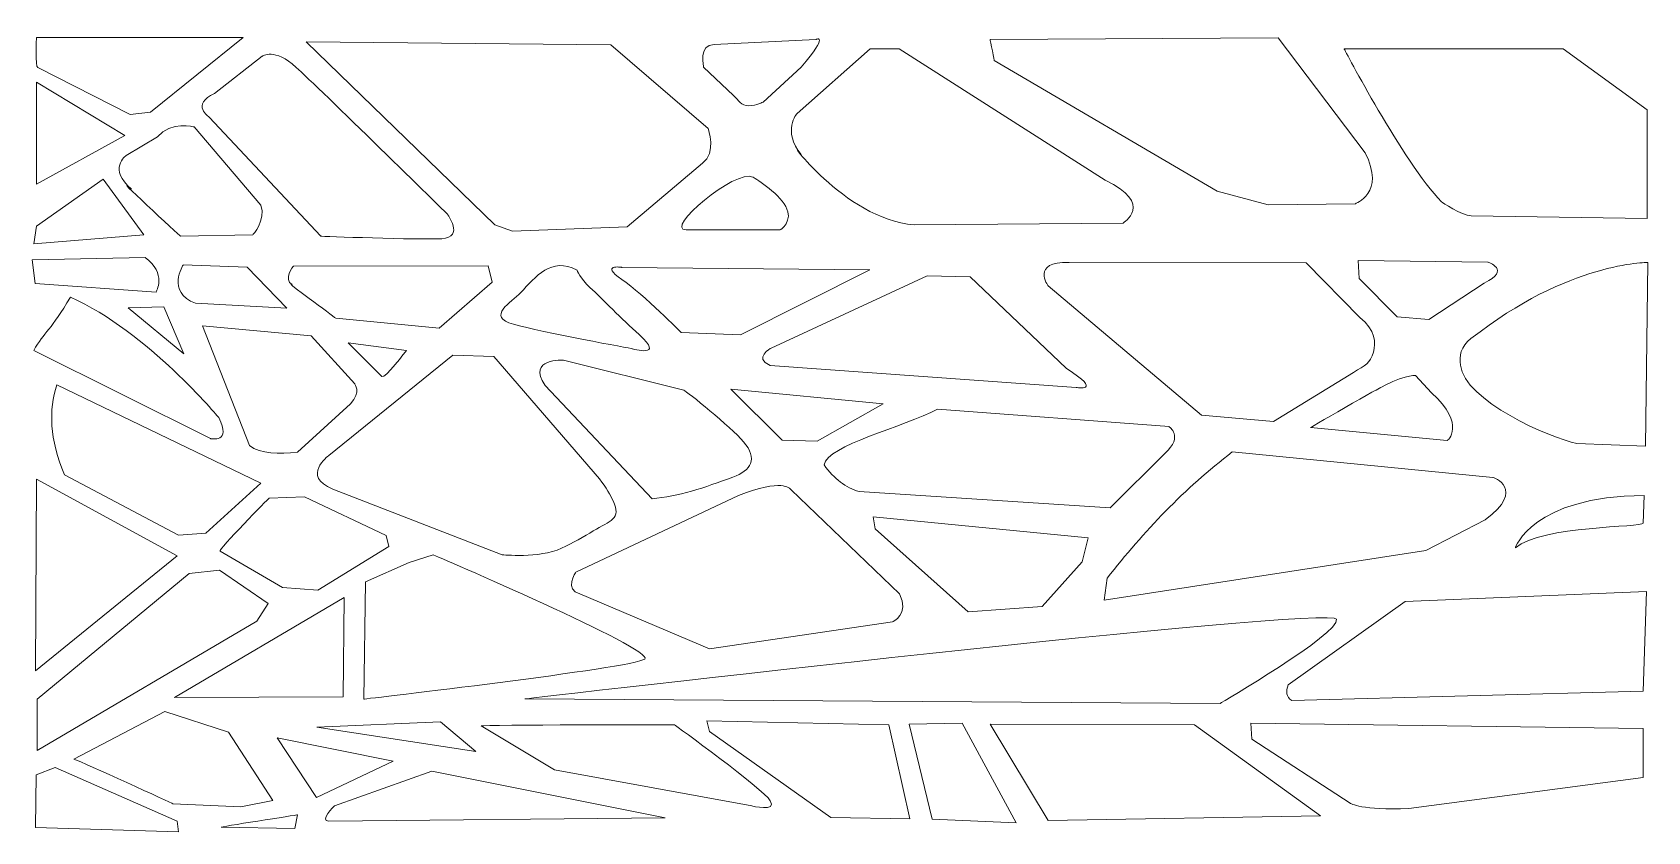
# Model space of a CAD drawing. Header units: millimetres. Extents: x -1200 to 1200, y -590 to 598.
import ezdxf

# ---------------------------------------------------------------- set-up
doc = ezdxf.new("R2010")
doc.units = ezdxf.units.MM
doc.header["$MEASUREMENT"] = 0
doc.layers.add('Layer 1', color=7, linetype='Continuous')

msp = doc.modelspace()

# ---------------------------------------------------------------- linework, layer by layer
at = {"layer": 'Layer 1', "color": 250, "lineweight": 20}
for points, knots in [([(-1191.9412, 545.7186), (-1191.9412, 545.7186), (-1054.503, 475.6096), (-1054.503, 475.6096), (-1054.503, 475.6096), (-1024.1857, 479.2995), (-1024.1857, 479.2995), (-1024.1857, 479.2995), (-886.7474, 589.9978), (-886.7474, 589.9978), (-886.7474, 589.9978), (-1193.9624, 589.9978), (-1193.9624, 589.9978), (-1193.9624, 589.9978), (-1195.9835, 545.7186), (-1191.9412, 545.7186)], [0, 0, 0, 0, 0.2, 0.2, 0.2, 0.4, 0.4, 0.4, 0.6, 0.6, 0.6, 0.8, 0.8, 0.8, 1, 1, 1, 1]), ([(-512.73, 311.6037), (-512.73, 311.6037), (-793.1757, 583.5871), (-793.1757, 583.5871), (-793.1757, 583.5871), (-340.4377, 579.2014), (-340.4377, 579.2014), (-340.4377, 579.2014), (-195.8132, 454.8365), (-195.8132, 454.8365), (-195.8132, 454.8365), (-183.2372, 418.4838), (-204.1973, 403.1774), (-204.1973, 403.1774), (-316.1863, 308.887), (-316.1863, 308.887), (-316.1863, 308.887), (-486.8295, 302.238), (-486.8295, 302.238), (-486.8295, 302.238), (-512.73, 311.6037), (-512.73, 311.6037)], [0, 0, 0, 0, 0.142857143, 0.142857143, 0.142857143, 0.285714286, 0.285714286, 0.285714286, 0.428571429, 0.428571429, 0.428571429, 0.571428571, 0.571428571, 0.571428571, 0.714285714, 0.714285714, 0.714285714, 0.857142857, 0.857142857, 0.857142857, 1, 1, 1, 1]), ([(-158.1713, 503.7914), (-158.1713, 503.7914), (-202.6888, 545.88), (-202.6888, 545.88), (-202.6888, 545.88), (-210.5375, 579.9117), (-186.9913, 579.9117), (-186.9913, 579.9117), (-35.9041, 587.0761), (-35.9041, 587.0761), (-35.9041, 587.0761), (-14.3202, 597.823), (-57.4881, 545.88), (-57.4881, 545.88), (-114.307, 494.1711), (-114.307, 494.1711), (-114.307, 494.1711), (-123.4035, 488.6486), (-135.5734, 488.6486), (-147.5324, 488.6486), (-150.3725, 496.4177), (-158.1713, 503.7914)], [0, 0, 0, 0, 0.142857143, 0.142857143, 0.142857143, 0.285714286, 0.285714286, 0.285714286, 0.428571429, 0.428571429, 0.428571429, 0.571428571, 0.571428571, 0.571428571, 0.714285714, 0.714285714, 0.714285714, 0.857142857, 0.857142857, 0.857142857, 1, 1, 1, 1]), ([(228.7963, 555.8193), (228.7963, 555.8193), (560.1313, 361.8694), (560.1313, 361.8694), (560.1313, 361.8694), (635.9073, 341.5249), (635.9073, 341.5249), (635.9073, 341.5249), (765.1727, 342.8813), (765.1727, 342.8813), (765.1727, 342.8813), (811.2328, 359.1568), (780.0308, 418.8337), (780.0308, 418.8337), (650.7656, 589.7267), (650.7656, 589.7267), (650.7656, 589.7267), (222.8531, 587.0141), (222.8531, 587.0141), (222.8531, 587.0141), (230.2822, 553.1067), (228.7963, 555.8193)], [0, 0, 0, 0, 0.142857143, 0.142857143, 0.142857143, 0.285714286, 0.285714286, 0.285714286, 0.428571429, 0.428571429, 0.428571429, 0.571428571, 0.571428571, 0.571428571, 0.714285714, 0.714285714, 0.714285714, 0.857142857, 0.857142857, 0.857142857, 1, 1, 1, 1]), ([(-771.5418, 294.8022), (-771.5418, 294.8022), (-937.2762, 471.9196), (-937.2762, 471.9196), (-937.2762, 471.9196), (-965.5723, 490.3694), (-929.1915, 506.9741), (-929.1915, 506.9741), (-858.4514, 562.3233), (-858.4514, 562.3233), (-858.4514, 562.3233), (-840.261, 575.2381), (-807.9227, 545.7186), (-775.5842, 516.1989), (-583.5748, 328.0117), (-583.5748, 328.0117), (-583.5748, 328.0117), (-557.2998, 292.9572), (-591.6595, 291.1122), (-626.019, 289.2673), (-771.5418, 294.8022), (-771.5418, 294.8022)], [0, 0, 0, 0, 0.142857143, 0.142857143, 0.142857143, 0.285714286, 0.285714286, 0.285714286, 0.428571429, 0.428571429, 0.428571429, 0.571428571, 0.571428571, 0.571428571, 0.714285714, 0.714285714, 0.714285714, 0.857142857, 0.857142857, 0.857142857, 1, 1, 1, 1]), ([(109.9318, 311.6865), (109.9318, 311.6865), (420.4654, 314.3991), (420.4654, 314.3991), (420.4654, 314.3991), (468.0112, 342.8813), (393.7209, 378.1448), (393.7209, 378.1448), (87.6446, 573.4511), (87.6446, 573.4511), (87.6446, 573.4511), (44.5564, 573.4511), (44.5564, 573.4511), (44.5564, 573.4511), (-63.9076, 477.1543), (-63.9076, 477.1543), (-63.9076, 477.1543), (-86.1948, 451.3847), (-57.9643, 416.1211), (-86.1948, 451.3847), (5.9253, 319.8243), (109.9318, 311.6865)], [0, 0, 0, 0, 0.142857143, 0.142857143, 0.142857143, 0.285714286, 0.285714286, 0.285714286, 0.428571429, 0.428571429, 0.428571429, 0.571428571, 0.571428571, 0.571428571, 0.714285714, 0.714285714, 0.714285714, 0.857142857, 0.857142857, 0.857142857, 1, 1, 1, 1]), ([(748.8288, 573.4511), (748.8288, 573.4511), (836.3235, 405.5586), (893.7255, 345.747), (893.7255, 345.747), (924.154, 325.2494), (937.5262, 325.2494), (937.5262, 325.2494), (1199.0283, 321.1805), (1199.0283, 321.1805), (1199.0283, 321.1805), (1199.0283, 482.5794), (1199.0283, 482.5794), (1199.0283, 482.5794), (1074.2205, 573.4511), (1074.2205, 573.4511), (1074.2205, 573.4511), (748.8288, 573.4511), (748.8288, 573.4511)], [0, 0, 0, 0, 0.166666667, 0.166666667, 0.166666667, 0.333333333, 0.333333333, 0.333333333, 0.5, 0.5, 0.5, 0.666666667, 0.666666667, 0.666666667, 0.833333333, 0.833333333, 0.833333333, 1, 1, 1, 1]), ([(-1193.9624, 372.291), (-1193.9624, 372.291), (-1062.5877, 444.245), (-1062.5877, 444.245), (-1062.5877, 444.245), (-1193.9624, 523.5788), (-1193.9624, 523.5788), (-1193.9624, 523.5788), (-1193.9624, 372.291), (-1193.9624, 372.291)], [0, 0, 0, 0, 0.333333333, 0.333333333, 0.333333333, 0.666666667, 0.666666667, 0.666666667, 1, 1, 1, 1]), ([(-979.7205, 294.8022), (-979.7205, 294.8022), (-872.5994, 296.6472), (-872.5994, 296.6472), (-872.5994, 296.6472), (-852.3879, 318.7868), (-860.4725, 340.9265), (-860.4725, 340.9265), (-959.5088, 457.1599), (-959.5088, 457.1599), (-959.5088, 457.1599), (-993.8685, 466.3847), (-1014.08, 442.4), (-1014.08, 442.4), (-1060.5664, 414.7255), (-1060.5664, 414.7255), (-1060.5664, 414.7255), (-1088.8626, 394.4308), (-1052.4819, 364.9111), (-1088.8626, 394.4308), (-979.7205, 294.8022), (-979.7205, 294.8022)], [0, 0, 0, 0, 0.142857143, 0.142857143, 0.142857143, 0.285714286, 0.285714286, 0.285714286, 0.428571429, 0.428571429, 0.428571429, 0.571428571, 0.571428571, 0.571428571, 0.714285714, 0.714285714, 0.714285714, 0.857142857, 0.857142857, 0.857142857, 1, 1, 1, 1]), ([(-228.6258, 304.4681), (-228.6258, 304.4681), (-88.8828, 304.0767), (-88.8828, 304.0767), (-88.8828, 304.0767), (-68.6531, 317.4617), (-80.4261, 338.9553), (-92.1993, 360.4489), (-129.3739, 382.6921), (-129.3739, 382.6921), (-155.2451, 395.5593), (-262.6428, 304.5613), (-228.6258, 304.4681)], [0, 0, 0, 0, 0.25, 0.25, 0.25, 0.5, 0.5, 0.5, 0.75, 0.75, 0.75, 1, 1, 1, 1]), ([(-1198.0048, 283.7323), (-1198.0048, 283.7323), (-1034.2916, 296.6472), (-1034.2916, 296.6472), (-1034.2916, 296.6472), (-1094.9261, 379.671), (-1094.9261, 379.671), (-1094.9261, 379.671), (-1193.9624, 309.5621), (-1193.9624, 309.5621), (-1193.9624, 309.5621), (-1198.0048, 283.7323), (-1198.0048, 283.7323)], [0, 0, 0, 0, 0.25, 0.25, 0.25, 0.5, 0.5, 0.5, 0.75, 0.75, 0.75, 1, 1, 1, 1]), ([(-485.0624, 164.0141), (-443.1422, 152.5342), (-308.9977, 127.6614), (-308.9977, 127.6614), (-308.9977, 127.6614), (-258.5764, 113.0093), (-298.5176, 148.7076), (-324.6173, 172.0349), (-352.3243, 201.208), (-371.619, 218.835), (-386.4188, 232.3554), (-390.7421, 244.373), (-390.7421, 244.373), (-429.0526, 264.7729), (-452.2036, 234.6186), (-474.6615, 210.7237), (-487.7351, 196.813), (-526.9732, 175.4915), (-485.0624, 164.0141)], [0, 0, 0, 0, 0.166666667, 0.166666667, 0.166666667, 0.333333333, 0.333333333, 0.333333333, 0.5, 0.5, 0.5, 0.666666667, 0.666666667, 0.666666667, 0.833333333, 0.833333333, 0.833333333, 1, 1, 1, 1]), ([(-1195.9835, 224.6932), (-1195.9835, 224.6932), (-1016.1012, 211.7783), (-1016.1012, 211.7783), (-1016.1012, 211.7783), (-999.9319, 239.4531), (-1032.2704, 263.4377), (-1032.2704, 263.4377), (-1200.0259, 259.7477), (-1200.0259, 259.7477), (-1200.0259, 259.7477), (-1195.9835, 224.6932), (-1195.9835, 224.6932)], [0, 0, 0, 0, 0.25, 0.25, 0.25, 0.5, 0.5, 0.5, 0.75, 0.75, 0.75, 1, 1, 1, 1]), ([(-957.4879, 195.1736), (-957.4879, 195.1736), (-822.0707, 187.7937), (-822.0707, 187.7937), (-822.0707, 187.7937), (-880.6841, 248.6778), (-880.6841, 248.6778), (-880.6841, 248.6778), (-975.6781, 252.3679), (-975.6781, 252.3679), (-975.6781, 252.3679), (-1001.9531, 211.7783), (-957.4879, 195.1736)], [0, 0, 0, 0, 0.25, 0.25, 0.25, 0.5, 0.5, 0.5, 0.75, 0.75, 0.75, 1, 1, 1, 1]), ([(-749.3092, 173.034), (-749.3092, 173.034), (-595.7018, 158.2743), (-595.7018, 158.2743), (-595.7018, 158.2743), (-516.8768, 226.5382), (-516.8768, 226.5382), (-516.8768, 226.5382), (-522.5637, 250.9929), (-522.5637, 250.9929), (-522.5637, 250.9929), (-811.9648, 250.5229), (-811.9648, 250.5229), (-811.9648, 250.5229), (-828.1341, 230.2282), (-813.986, 222.8483), (-828.1341, 230.2282), (-753.3514, 176.7239), (-749.3092, 173.034)], [0, 0, 0, 0, 0.166666667, 0.166666667, 0.166666667, 0.333333333, 0.333333333, 0.333333333, 0.5, 0.5, 0.5, 0.666666667, 0.666666667, 0.666666667, 0.833333333, 0.833333333, 0.833333333, 1, 1, 1, 1]), ([(-236.0457, 151.8303), (-236.0457, 151.8303), (-147.748, 148.248), (-147.748, 148.248), (-147.748, 148.248), (44.545, 244.9693), (44.545, 244.9693), (44.545, 244.9693), (-324.3435, 248.5516), (-324.3435, 248.5516), (-324.3435, 248.5516), (-357.7004, 253.925), (-324.3435, 230.6401), (-290.9865, 207.3554), (-236.0457, 151.8303), (-236.0457, 151.8303)], [0, 0, 0, 0, 0.2, 0.2, 0.2, 0.4, 0.4, 0.4, 0.6, 0.6, 0.6, 0.8, 0.8, 0.8, 1, 1, 1, 1]), ([(340.4791, 255.9004), (283.0635, 257.4887), (309.1615, 220.9597), (309.1615, 220.9597), (309.1615, 220.9597), (537.0842, 28.7865), (537.0842, 28.7865), (537.0842, 28.7865), (643.8287, 19.4788), (643.8287, 19.4788), (643.8287, 19.4788), (762.8673, 92.5461), (762.8673, 92.5461), (780.7628, 103.5307), (787.5301, 105.6413), (792.4253, 122.6828), (796.2964, 136.1584), (795.6362, 155.5673), (772.393, 173.8913), (772.393, 173.8913), (692.5678, 255.3309), (692.5678, 255.3309), (692.5678, 255.3309), (340.4791, 255.9004), (340.4791, 255.9004)], [0, 0, 0, 0, 0.125, 0.125, 0.125, 0.25, 0.25, 0.25, 0.375, 0.375, 0.375, 0.5, 0.5, 0.5, 0.625, 0.625, 0.625, 0.75, 0.75, 0.75, 0.875, 0.875, 0.875, 1, 1, 1, 1]), ([(771.1839, 231.7585), (771.1839, 231.7585), (769.7661, 258.936), (769.7661, 258.936), (769.7661, 258.936), (962.5807, 256.3477), (962.5807, 256.3477), (962.5807, 256.3477), (998.0246, 244.7001), (956.9097, 225.2875), (956.9097, 225.2875), (874.6801, 170.9322), (874.6801, 170.9322), (874.6801, 170.9322), (827.9349, 174.9618), (827.9349, 174.9618), (827.9349, 174.9618), (771.1839, 231.7585), (771.1839, 231.7585)], [0, 0, 0, 0, 0.166666667, 0.166666667, 0.166666667, 0.333333333, 0.333333333, 0.333333333, 0.5, 0.5, 0.5, 0.666666667, 0.666666667, 0.666666667, 0.833333333, 0.833333333, 0.833333333, 1, 1, 1, 1]), ([(1094.7926, -13.0309), (1094.7926, -13.0309), (1196.4945, -17.2715), (1196.4945, -17.2715), (1196.4945, -17.2715), (1199.9741, 255.9004), (1199.9741, 255.9004), (1199.9741, 255.9004), (1082.0578, 256.8012), (937.4514, 142.6137), (921.6701, 131.8088), (920.191, 115.6535), (921.6157, 103.4178), (927.7879, 50.3816), (1054.5057, -5.1001), (1094.7926, -13.0309)], [0, 0, 0, 0, 0.2, 0.2, 0.2, 0.4, 0.4, 0.4, 0.6, 0.6, 0.6, 0.8, 0.8, 0.8, 1, 1, 1, 1]), ([(-104.0244, 102.8174), (-104.0244, 102.8174), (350.6324, 70.2662), (350.6324, 70.2662), (350.6324, 70.2662), (393.7209, 62.1285), (335.7745, 98.7484), (335.7745, 98.7484), (193.137, 234.3779), (193.137, 234.3779), (193.137, 234.3779), (129.2473, 235.7341), (129.2473, 235.7341), (129.2473, 235.7341), (-102.5385, 128.5869), (-102.5385, 128.5869), (-102.5385, 128.5869), (-129.283, 113.6677), (-104.0244, 102.8174)], [0, 0, 0, 0, 0.166666667, 0.166666667, 0.166666667, 0.333333333, 0.333333333, 0.333333333, 0.5, 0.5, 0.5, 0.666666667, 0.666666667, 0.666666667, 0.833333333, 0.833333333, 0.833333333, 1, 1, 1, 1]), ([(-1198.0048, 125.0647), (-1198.0048, 125.0647), (-935.2551, -5.9283), (-935.2551, -5.9283), (-935.2551, -5.9283), (-902.9167, -13.3083), (-923.1282, 25.4361), (-923.1282, 25.4361), (-1028.228, 152.7393), (-1143.4336, 204.3985), (-1171.4144, 155.7086), (-1182.2869, 152.5115), (-1198.0048, 125.0647)], [0, 0, 0, 0, 0.25, 0.25, 0.25, 0.5, 0.5, 0.5, 0.75, 0.75, 0.75, 1, 1, 1, 1]), ([(-1057.3725, 188.5226), (-1057.3725, 188.5226), (-974.9205, 119.9604), (-974.9205, 119.9604), (-974.9205, 119.9604), (-1004.5868, 189.8416), (-1004.5868, 189.8416), (-1004.5868, 189.8416), (-1057.3725, 188.5226), (-1057.3725, 188.5226)], [0, 0, 0, 0, 0.333333333, 0.333333333, 0.333333333, 0.666666667, 0.666666667, 0.666666667, 1, 1, 1, 1]), ([(-877.4106, -16.2963), (-877.4106, -16.2963), (-947.3002, 161.7716), (-947.3002, 161.7716), (-947.3002, 161.7716), (-785.699, 146.6412), (-785.699, 146.6412), (-785.699, 146.6412), (-721.013, 75.2505), (-721.013, 75.2505), (-721.013, 75.2505), (-710.9073, 64.1806), (-727.0766, 45.7308), (-727.0766, 45.7308), (-805.9015, -26.2232), (-805.9015, -26.2232), (-833.9639, -28.6955), (-860.6177, -29.2463), (-877.4106, -16.2963)], [0, 0, 0, 0, 0.166666667, 0.166666667, 0.166666667, 0.333333333, 0.333333333, 0.333333333, 0.5, 0.5, 0.5, 0.666666667, 0.666666667, 0.666666667, 0.833333333, 0.833333333, 0.833333333, 1, 1, 1, 1]), ([(-680.59, 86.3203), (-680.59, 86.3203), (-730.5154, 136.5197), (-730.5154, 136.5197), (-730.5154, 136.5197), (-644.2092, 125.0647), (-644.2092, 125.0647), (-644.2092, 125.0647), (-676.2936, 82.0009), (-680.59, 86.3203)], [0, 0, 0, 0, 0.333333333, 0.333333333, 0.333333333, 0.666666667, 0.666666667, 0.666666667, 1, 1, 1, 1]), ([(-753.3514, -80.889), (-753.3514, -80.889), (-501.8305, -178.4676), (-501.8305, -178.4676), (-501.8305, -178.4676), (-447.3342, -184.2074), (-413.7981, -168.901), (-397.03, -161.2478), (-379.7379, -151.2029), (-366.638, -143.0714), (-341.4356, -127.4276), (-324.3162, -126.1463), (-337.2055, -98.2526), (-341.0806, -89.8666), (-347.4138, -79.1849), (-357.2059, -65.5826), (-357.2059, -65.5826), (-514.4066, 116.1815), (-514.4066, 116.1815), (-514.4066, 116.1815), (-575.1908, 118.0948), (-575.1908, 118.0948), (-575.1908, 118.0948), (-759.6396, -31.143), (-759.6396, -31.143), (-759.6396, -31.143), (-801.5597, -61.7559), (-753.3514, -80.889)], [0, 0, 0, 0, 0.111111111, 0.111111111, 0.111111111, 0.222222222, 0.222222222, 0.222222222, 0.333333333, 0.333333333, 0.333333333, 0.444444444, 0.444444444, 0.444444444, 0.555555556, 0.555555556, 0.555555556, 0.666666667, 0.666666667, 0.666666667, 0.777777778, 0.777777778, 0.777777778, 0.888888889, 0.888888889, 0.888888889, 1, 1, 1, 1]), ([(-438.1495, 73.0203), (-438.1495, 73.0203), (-279.2136, -95.3465), (-279.2136, -95.3465), (-240.426, -91.9126), (-201.2575, -78.8605), (-159.1376, -63.0812), (-132.2864, -53.022), (-121.3778, -36.3467), (-143.4697, -10.5128), (-162.1978, 11.3866), (-227.7864, 64.7687), (-232.1213, 65.8557), (-232.1213, 65.8557), (-410.6792, 110.6341), (-410.6792, 110.6341), (-410.6792, 110.6341), (-465.6199, 114.2164), (-438.1495, 73.0203)], [0, 0, 0, 0, 0.166666667, 0.166666667, 0.166666667, 0.333333333, 0.333333333, 0.333333333, 0.5, 0.5, 0.5, 0.666666667, 0.666666667, 0.666666667, 0.833333333, 0.833333333, 0.833333333, 1, 1, 1, 1]), ([(-1163.4614, 73.9893), (-1163.4614, 73.9893), (-860.3296, -72.1258), (-860.3296, -72.1258), (-860.3296, -72.1258), (-942.3734, -146.3141), (-942.3734, -146.3141), (-942.3734, -146.3141), (-982.878, -149.3953), (-982.878, -149.3953), (-982.878, -149.3953), (-1152.3008, -59.7929), (-1152.3008, -59.7929), (-1174.4041, -6.8064), (-1175.9626, 36.8021), (-1163.4614, 73.9893)], [0, 0, 0, 0, 0.2, 0.2, 0.2, 0.4, 0.4, 0.4, 0.6, 0.6, 0.6, 0.8, 0.8, 0.8, 1, 1, 1, 1]), ([(698.8784, 10.4548), (698.8784, 10.4548), (902.1095, -8.9578), (902.1095, -8.9578), (902.1095, -8.9578), (931.3901, 14.3373), (878.9333, 62.2217), (878.9333, 62.2217), (854.8315, 88.1052), (854.8315, 88.1052), (854.8315, 88.1052), (833.5651, 88.1052), (796.7035, 66.1042), (833.5651, 88.1052), (698.8784, 10.4548), (698.8784, 10.4548)], [0, 0, 0, 0, 0.2, 0.2, 0.2, 0.4, 0.4, 0.4, 0.6, 0.6, 0.6, 0.8, 0.8, 0.8, 1, 1, 1, 1]), ([(-86.1948, -8.3988), (-86.1948, -8.3988), (-34.1914, -9.755), (-34.1914, -9.755), (-34.1914, -9.755), (63.8718, 45.8529), (63.8718, 45.8529), (63.8718, 45.8529), (-161.9709, 67.5537), (-161.9709, 67.5537), (-161.9709, 67.5537), (-86.1948, -8.3988), (-86.1948, -8.3988)], [0, 0, 0, 0, 0.25, 0.25, 0.25, 0.5, 0.5, 0.5, 0.75, 0.75, 0.75, 1, 1, 1, 1]), ([(28.2124, -84.4878), (8.7993, -78.9301), (-8.5359, -65.7752), (-23.7909, -45.0186), (-19.0272, -15.497), (94.9807, 11.1774), (145.0036, 37.8519), (145.0036, 37.8519), (488.8126, 11.9457), (488.8126, 11.9457), (488.8126, 11.9457), (511.0996, -2.9736), (482.8694, -27.3869), (482.8694, -27.3869), (401.15, -108.7645), (401.15, -108.7645), (401.15, -108.7645), (28.2124, -84.4878), (28.2124, -84.4878)], [0, 0, 0, 0, 0.166666667, 0.166666667, 0.166666667, 0.333333333, 0.333333333, 0.333333333, 0.5, 0.5, 0.5, 0.666666667, 0.666666667, 0.666666667, 0.833333333, 0.833333333, 0.833333333, 1, 1, 1, 1]), ([(396.8967, -213.4372), (451.3181, -143.968), (511.7234, -79.9572), (582.7995, -25.6785), (582.7995, -25.6785), (969.7331, -63.545), (969.7331, -63.545), (969.7331, -63.545), (1020.7088, -80.1374), (958.3277, -126.7276), (958.3277, -126.7276), (870.4268, -172.0236), (870.4268, -172.0236), (870.4268, -172.0236), (392.6434, -245.7915), (392.6434, -245.7915), (392.6434, -245.7915), (396.8967, -213.4372), (396.8967, -213.4372)], [0, 0, 0, 0, 0.166666667, 0.166666667, 0.166666667, 0.333333333, 0.333333333, 0.333333333, 0.5, 0.5, 0.5, 0.666666667, 0.666666667, 0.666666667, 0.833333333, 0.833333333, 0.833333333, 1, 1, 1, 1]), ([(-1195.5276, -351.2117), (-1195.5276, -351.2117), (-1193.8399, -66.2037), (-1193.8399, -66.2037), (-1193.8399, -66.2037), (-984.5658, -180.2069), (-984.5658, -180.2069), (-984.5658, -180.2069), (-1195.5276, -351.2117), (-1195.5276, -351.2117)], [0, 0, 0, 0, 0.333333333, 0.333333333, 0.333333333, 0.666666667, 0.666666667, 0.666666667, 1, 1, 1, 1]), ([(-386.5841, -236.3306), (-386.5841, -236.3306), (-193.9986, -318.2093), (-193.9986, -318.2093), (-193.9986, -318.2093), (77.7318, -278.1727), (77.7318, -278.1727), (77.7318, -278.1727), (104.1133, -267.6371), (88.2844, -236.3306), (88.2844, -236.3306), (-72.6433, -82.206), (-72.6433, -82.206), (-75.5174, -79.4533), (-85.0425, -64.8803), (-150.765, -90.3644), (-150.765, -90.3644), (-392.4344, -204.117), (-392.4344, -204.117), (-392.4344, -204.117), (-410.3274, -231.5142), (-386.5841, -236.3306)], [0, 0, 0, 0, 0.142857143, 0.142857143, 0.142857143, 0.285714286, 0.285714286, 0.285714286, 0.428571429, 0.428571429, 0.428571429, 0.571428571, 0.571428571, 0.571428571, 0.714285714, 0.714285714, 0.714285714, 0.857142857, 0.857142857, 0.857142857, 1, 1, 1, 1]), ([(-921.1071, -173.1335), (-921.1071, -173.1335), (-828.1341, -227.3252), (-828.1341, -227.3252), (-828.1341, -227.3252), (-775.5842, -231.0151), (-775.5842, -231.0151), (-775.5842, -231.0151), (-670.4843, -166.441), (-670.4843, -166.441), (-670.4843, -166.441), (-674.5266, -149.8363), (-674.5266, -149.8363), (-674.5266, -149.8363), (-795.7956, -92.6421), (-795.7956, -92.6421), (-795.7956, -92.6421), (-848.3455, -94.4871), (-848.3455, -94.4871), (-848.3455, -94.4871), (-924.512, -171.1497), (-921.1071, -173.1335)], [0, 0, 0, 0, 0.142857143, 0.142857143, 0.142857143, 0.285714286, 0.285714286, 0.285714286, 0.428571429, 0.428571429, 0.428571429, 0.571428571, 0.571428571, 0.571428571, 0.714285714, 0.714285714, 0.714285714, 0.857142857, 0.857142857, 0.857142857, 1, 1, 1, 1]), ([(1003.3691, -168.1514), (1003.3691, -168.1514), (1028.0584, -91.7579), (1194.7545, -90.3292), (1194.7545, -90.3292), (1193.0147, -131.6226), (1193.0147, -131.6226), (1192.7425, -138.0562), (1042.9709, -134.7182), (1003.3691, -168.1514)], [0, 0, 0, 0, 0.333333333, 0.333333333, 0.333333333, 0.666666667, 0.666666667, 0.666666667, 1, 1, 1, 1]), ([(190.1653, -263.3819), (190.1653, -263.3819), (51.9853, -139.9592), (51.9853, -139.9592), (51.9853, -139.9592), (49.0137, -122.3273), (49.0137, -122.3273), (49.0137, -122.3273), (368.4622, -153.522), (368.4622, -153.522), (368.4622, -153.522), (359.5474, -188.7858), (359.5474, -188.7858), (359.5474, -188.7858), (300.115, -255.2441), (300.115, -255.2441), (300.115, -255.2441), (190.1653, -263.3819), (190.1653, -263.3819)], [0, 0, 0, 0, 0.166666667, 0.166666667, 0.166666667, 0.333333333, 0.333333333, 0.333333333, 0.5, 0.5, 0.5, 0.666666667, 0.666666667, 0.666666667, 0.833333333, 0.833333333, 0.833333333, 1, 1, 1, 1]), ([(-707.4798, -392.9772), (-707.4798, -392.9772), (-306.9016, -346.8384), (-290.1336, -333.4453), (-273.3657, -320.0521), (-604.5348, -178.4676), (-604.5348, -178.4676), (-604.5348, -178.4676), (-640.167, -189.9473), (-640.167, -189.9473), (-640.167, -189.9473), (-705.1433, -218.647), (-705.1433, -218.647), (-705.1433, -218.647), (-707.4798, -392.9772), (-707.4798, -392.9772)], [0, 0, 0, 0, 0.2, 0.2, 0.2, 0.4, 0.4, 0.4, 0.6, 0.6, 0.6, 0.8, 0.8, 0.8, 1, 1, 1, 1]), ([(-1192.9507, -469.1078), (-1192.9507, -469.1078), (-1192.9507, -393.1305), (-1192.9507, -393.1305), (-1192.9507, -393.1305), (-966.9901, -206.1566), (-966.9901, -206.1566), (-966.9901, -206.1566), (-922.0392, -201.6177), (-922.0392, -201.6177), (-922.0392, -201.6177), (-849.5502, -251.0738), (-849.5502, -251.0738), (-849.5502, -251.0738), (-866.4271, -277.2637), (-866.4271, -277.2637), (-866.4271, -277.2637), (-1192.9507, -469.1078), (-1192.9507, -469.1078)], [0, 0, 0, 0, 0.166666667, 0.166666667, 0.166666667, 0.333333333, 0.333333333, 0.333333333, 0.5, 0.5, 0.5, 0.666666667, 0.666666667, 0.666666667, 0.833333333, 0.833333333, 0.833333333, 1, 1, 1, 1]), ([(671.0542, -395.2653), (671.0542, -395.2653), (1193.0147, -380.9714), (1193.0147, -380.9714), (1193.0147, -380.9714), (1198.2344, -233.268), (1198.2344, -233.268), (1198.2344, -233.268), (839.8214, -247.9387), (839.8214, -247.9387), (839.8214, -247.9387), (666.0023, -371.8398), (666.0023, -371.8398), (662.0077, -381.3793), (662.9332, -389.4198), (671.0542, -395.2653)], [0, 0, 0, 0, 0.2, 0.2, 0.2, 0.4, 0.4, 0.4, 0.6, 0.6, 0.6, 0.8, 0.8, 0.8, 1, 1, 1, 1]), ([(-988.8894, -390.7389), (-988.8894, -390.7389), (-738.1622, -389.7263), (-738.1622, -389.7263), (-738.1622, -389.7263), (-736.4745, -241.8303), (-736.4745, -241.8303), (-736.4745, -241.8303), (-988.8894, -390.7389), (-988.8894, -390.7389)], [0, 0, 0, 0, 0.333333333, 0.333333333, 0.333333333, 0.666666667, 0.666666667, 0.666666667, 1, 1, 1, 1]), ([(-468.2944, -392.7578), (-468.2944, -392.7578), (564.575, -399.3673), (564.575, -399.3673), (564.575, -399.3673), (741.8375, -296.3967), (737.8089, -274.3316), (733.7802, -252.2665), (-468.2944, -392.7578), (-468.2944, -392.7578)], [0, 0, 0, 0, 0.333333333, 0.333333333, 0.333333333, 0.666666667, 0.666666667, 0.666666667, 1, 1, 1, 1]), ([(-1138.1461, -482.1613), (-1124.6444, -486.7831), (-991.3164, -548.4064), (-991.3164, -548.4064), (-991.3164, -548.4064), (-890.0548, -553.0281), (-890.0548, -553.0281), (-890.0548, -553.0281), (-842.7994, -543.7847), (-842.7994, -543.7847), (-842.7994, -543.7847), (-908.6195, -442.1061), (-908.6195, -442.1061), (-908.6195, -442.1061), (-1003.1305, -411.2945), (-1003.1305, -411.2945), (-1003.1305, -411.2945), (-1138.1461, -482.1613), (-1138.1461, -482.1613)], [0, 0, 0, 0, 0.166666667, 0.166666667, 0.166666667, 0.333333333, 0.333333333, 0.333333333, 0.5, 0.5, 0.5, 0.666666667, 0.666666667, 0.666666667, 0.833333333, 0.833333333, 0.833333333, 1, 1, 1, 1]), ([(-777.476, -434.7987), (-777.476, -434.7987), (-541.1307, -470.8616), (-541.1307, -470.8616), (-541.1307, -470.8616), (-593.6806, -426.5823), (-593.6806, -426.5823), (-593.6806, -426.5823), (-777.476, -434.7987), (-777.476, -434.7987)], [0, 0, 0, 0, 0.333333333, 0.333333333, 0.333333333, 0.666666667, 0.666666667, 0.666666667, 1, 1, 1, 1]), ([(-533.2707, -432.9372), (-533.2707, -432.9372), (-424.2782, -497.9896), (-424.2782, -497.9896), (-424.2782, -497.9896), (-131.2272, -551.6947), (-131.2272, -551.6947), (-131.2272, -551.6947), (-93.1089, -561.1287), (-103.5889, -543.9089), (-114.0688, -526.6891), (-246.1174, -431.0239), (-246.1174, -431.0239), (-246.1174, -431.0239), (-531.1746, -431.0239), (-533.2707, -432.9372)], [0, 0, 0, 0, 0.2, 0.2, 0.2, 0.4, 0.4, 0.4, 0.6, 0.6, 0.6, 0.8, 0.8, 0.8, 1, 1, 1, 1]), ([(-193.9236, -441.0791), (-193.9236, -441.0791), (-13.4605, -568.7818), (-13.4605, -568.7818), (-13.4605, -568.7818), (103.9161, -570.6952), (103.9161, -570.6952), (103.9161, -570.6952), (72.4759, -431.0239), (72.4759, -431.0239), (72.4759, -431.0239), (-197.9093, -425.284), (-197.9093, -425.284), (-197.9093, -425.284), (-193.9236, -441.0791), (-193.9236, -441.0791)], [0, 0, 0, 0, 0.2, 0.2, 0.2, 0.4, 0.4, 0.4, 0.6, 0.6, 0.6, 0.8, 0.8, 0.8, 1, 1, 1, 1]), ([(136.6763, -571.2605), (136.6763, -571.2605), (261.484, -576.6856), (261.484, -576.6856), (261.484, -576.6856), (181.2505, -428.8496), (181.2505, -428.8496), (181.2505, -428.8496), (102.5028, -430.2059), (102.5028, -430.2059), (102.5028, -430.2059), (136.6763, -571.2605), (136.6763, -571.2605)], [0, 0, 0, 0, 0.25, 0.25, 0.25, 0.5, 0.5, 0.5, 0.75, 0.75, 0.75, 1, 1, 1, 1]), ([(309.1615, -573.1448), (309.1615, -573.1448), (713.8045, -566.5642), (713.8045, -566.5642), (713.8045, -566.5642), (526.8946, -431.1129), (526.8946, -431.1129), (526.8946, -431.1129), (222.9121, -429.9782), (222.9121, -429.9782), (222.9121, -429.9782), (309.1615, -573.1448), (309.1615, -573.1448)], [0, 0, 0, 0, 0.25, 0.25, 0.25, 0.5, 0.5, 0.5, 0.75, 0.75, 0.75, 1, 1, 1, 1]), ([(611.8986, -452.4409), (611.8986, -452.4409), (758.0475, -547.7334), (758.0475, -547.7334), (758.0475, -547.7334), (775.4462, -558.851), (845.0411, -555.6745), (845.0411, -555.6745), (1193.0147, -509.6165), (1193.0147, -509.6165), (1193.0147, -509.6165), (1193.0147, -436.5588), (1193.0147, -436.5588), (1193.0147, -436.5588), (610.1587, -428.6177), (610.1587, -428.6177), (610.1587, -428.6177), (611.8986, -452.4409), (611.8986, -452.4409)], [0, 0, 0, 0, 0.166666667, 0.166666667, 0.166666667, 0.333333333, 0.333333333, 0.333333333, 0.5, 0.5, 0.5, 0.666666667, 0.666666667, 0.666666667, 0.833333333, 0.833333333, 0.833333333, 1, 1, 1, 1]), ([(-777.6054, -539.1257), (-777.6054, -539.1257), (-836.2188, -450.5669), (-836.2188, -450.5669), (-836.2188, -450.5669), (-663.7198, -485.2052), (-663.7198, -485.2052), (-663.7198, -485.2052), (-777.6054, -539.1257), (-777.6054, -539.1257)], [0, 0, 0, 0, 0.333333333, 0.333333333, 0.333333333, 0.666666667, 0.666666667, 0.666666667, 1, 1, 1, 1]), ([(-1195.5276, -583.8398), (-1195.5276, -583.8398), (-982.878, -590.0022), (-982.878, -590.0022), (-982.878, -590.0022), (-984.5658, -574.5963), (-984.5658, -574.5963), (-984.5658, -574.5963), (-1166.0951, -494.4861), (-1166.0951, -494.4861), (-1166.0951, -494.4861), (-1194.4478, -505.5164), (-1194.4478, -505.5164), (-1194.4478, -505.5164), (-1195.5276, -583.8398), (-1195.5276, -583.8398)], [0, 0, 0, 0, 0.2, 0.2, 0.2, 0.4, 0.4, 0.4, 0.6, 0.6, 0.6, 0.8, 0.8, 0.8, 1, 1, 1, 1]), ([(-759.6396, -574.5217), (-759.6396, -574.5217), (-259.5577, -569.5708), (-259.5577, -569.5708), (-259.5577, -569.5708), (-606.6309, -499.9028), (-606.6309, -499.9028), (-606.6309, -499.9028), (-751.2554, -551.5621), (-751.2554, -551.5621), (-751.2554, -551.5621), (-774.4567, -574.6688), (-759.6396, -574.5217)], [0, 0, 0, 0, 0.25, 0.25, 0.25, 0.5, 0.5, 0.5, 0.75, 0.75, 0.75, 1, 1, 1, 1]), ([(-919.4825, -583.405), (-919.4825, -583.405), (-809.9437, -585.25), (-809.9437, -585.25), (-809.9437, -585.25), (-805.9015, -564.9552), (-805.9015, -564.9552), (-805.9015, -564.9552), (-925.269, -583.3077), (-919.4825, -583.405)], [0, 0, 0, 0, 0.333333333, 0.333333333, 0.333333333, 0.666666667, 0.666666667, 0.666666667, 1, 1, 1, 1])]:
    msp.add_open_spline(points, degree=3, knots=knots, dxfattribs=at)

doc.saveas('drawing.dxf')
